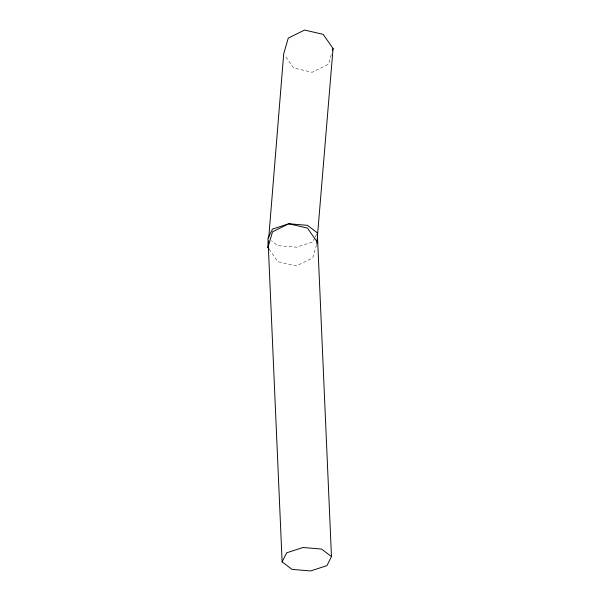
<?xml version="1.0" encoding="UTF-8"?>
<svg xmlns="http://www.w3.org/2000/svg" width="601" height="601" viewBox="0 0 601 601"><rect width="100%" height="100%" fill="white"/><g stroke="black" fill="none" stroke-linecap="round" stroke-linejoin="round"><path stroke-width="0.45" stroke-dasharray="3 2.25" d="M331.279 54.616L328.484 64.209L312.137 72.263L293.589 67.958L284.739 55.3M316.539 244.832L312.73 257.912L296.383 265.973L277.827 261.66L268.985 249.002M314.849 237.778L312.783 241.903L296.443 247.206L277.88 245.651L271.509 240.813M315.262 236.952L316.915 233.654"/><path stroke-width="0.9" d="M268.985 249.002L267.941 247.514L268.474 240.963M268.707 238.154L283.702 53.805L288.27 38.103L304.617 30.05L323.173 34.362L333.059 48.508L316.795 243.961M267.941 247.514L272.516 231.813L288.863 223.752L307.419 225.315L317.328 232.835L331.474 556.571L326.921 565.639L310.582 570.95L292.018 569.387L282.117 561.875L267.971 238.131L272.523 229.064L288.863 223.752L307.411 228.064L317.298 242.211M332.548 50.251L333.059 48.508M282.117 561.875L286.662 552.807L303.002 547.496L321.565 549.059L331.474 556.571"/></g></svg>
